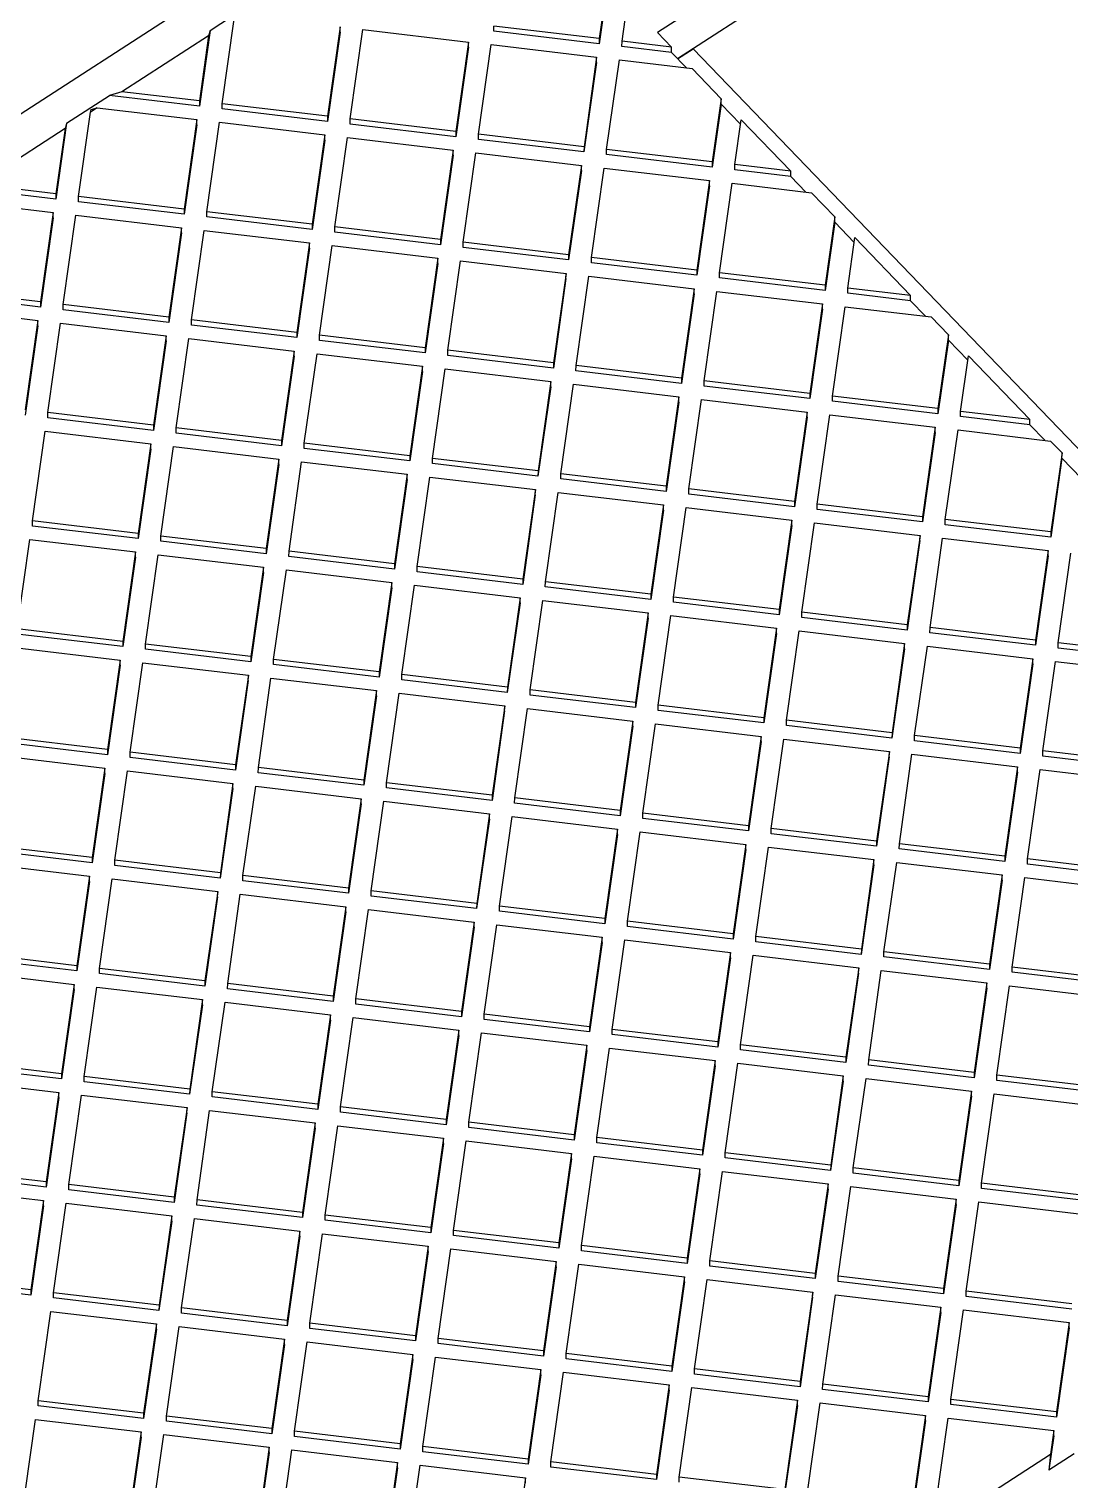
# Model space of a CAD drawing. Header units: millimetres. Extents: x -2140 to -1200, y 2406 to 2649.
# Drawn here: x -1947.88 to -1936.51, y 2473.31 to 2489.17 of the extents above; entities that cross this region are included whole.
import ezdxf

# ---------------------------------------------------------------- set-up
doc = ezdxf.new("R2010")
doc.units = ezdxf.units.MM

msp = doc.modelspace()

# ---------------------------------------------------------------- linework, layer by layer
at = {"color": 7, "linetype": 'Continuous', "lineweight": 25}
for p, q in [((-1956.831, 2482.512), (-1923.902, 2503.817)), ((-1941.512, 2490.04), (-1941.651, 2489.063)), ((-1941.513, 2489.983), (-1941.651, 2489.006)), ((-1941.403, 2489.034), (-1941.265, 2490.011)), ((-1939.255, 2489.841), (-1940.797, 2488.843)), ((-1940.137, 2489.697), (-1941.016, 2489.128)), ((-1945.903, 2489.153), (-1945.435, 2489.456)), ((-1945.903, 2489.153), (-1946.02, 2488.325)), ((-1945.903, 2489.153), (-1945.919, 2489.095)), ((-1945.772, 2488.352), (-1945.642, 2489.274)), ((-1944.481, 2489.135), (-1944.62, 2488.158)), ((-1944.481, 2489.193), (-1944.619, 2488.215)), ((-1944.481, 2489.135), (-1944.481, 2489.193)), ((-1944.372, 2488.186), (-1944.233, 2489.163)), ((-1944.233, 2489.163), (-1943.08, 2489.026)), ((-1942.804, 2489.143), (-1942.804, 2489.2)), ((-1941.651, 2489.063), (-1942.804, 2489.2)), ((-1941.651, 2489.006), (-1942.804, 2489.143)), ((-1945.919, 2489.095), (-1946.866, 2488.482)), ((-1945.919, 2489.095), (-1946.02, 2488.382)), ((-1943.08, 2489.026), (-1943.219, 2488.049)), ((-1943.081, 2488.969), (-1943.08, 2489.026)), ((-1942.971, 2488.019), (-1942.833, 2488.997)), ((-1942.833, 2488.997), (-1941.68, 2488.859)), ((-1941.651, 2489.063), (-1941.651, 2489.006)), ((-1941.404, 2488.976), (-1941.403, 2489.034)), ((-1940.863, 2488.912), (-1941.404, 2488.976)), ((-1940.863, 2488.969), (-1941.403, 2489.034)), ((-1941.016, 2489.128), (-1940.863, 2488.969)), ((-1943.081, 2488.969), (-1943.219, 2487.991)), ((-1941.68, 2488.859), (-1941.818, 2487.882)), ((-1941.68, 2488.802), (-1941.68, 2488.859)), ((-1941.571, 2487.853), (-1941.432, 2488.83)), ((-1941.432, 2488.83), (-1940.638, 2488.735)), ((-1940.863, 2488.912), (-1940.863, 2488.969)), ((-1940.863, 2488.912), (-1940.7, 2488.743)), ((-1940.797, 2488.843), (-1940.627, 2488.953)), ((-1929.957, 2477.869), (-1940.627, 2488.953)), ((-1941.68, 2488.802), (-1941.819, 2487.825)), ((-1940.638, 2488.735), (-1940.32, 2488.405)), ((-1947.471, 2488.139), (-1947.003, 2488.442)), ((-1946.866, 2488.482), (-1947.003, 2488.442)), ((-1946.02, 2488.325), (-1947.003, 2488.442)), ((-1946.02, 2488.382), (-1946.866, 2488.482)), ((-1946.02, 2488.382), (-1946.02, 2488.325)), ((-1945.773, 2488.295), (-1945.772, 2488.352)), ((-1944.619, 2488.215), (-1945.772, 2488.352)), ((-1940.32, 2488.348), (-1940.418, 2487.658)), ((-1940.32, 2488.405), (-1940.417, 2487.715)), ((-1940.32, 2488.348), (-1940.32, 2488.405)), ((-1940.32, 2488.348), (-1940.107, 2488.127)), ((-1947.34, 2487.338), (-1947.21, 2488.26)), ((-1947.136, 2488.308), (-1947.21, 2488.26)), ((-1947.21, 2488.26), (-1947.202, 2488.288)), ((-1947.202, 2488.288), (-1947.136, 2488.308)), ((-1947.136, 2488.308), (-1946.049, 2488.178)), ((-1944.62, 2488.158), (-1945.773, 2488.295)), ((-1944.619, 2488.215), (-1944.62, 2488.158)), ((-1944.372, 2488.129), (-1944.372, 2488.186)), ((-1943.219, 2488.049), (-1944.372, 2488.186)), ((-1947.487, 2488.081), (-1948.434, 2487.468)), ((-1947.471, 2488.139), (-1947.588, 2487.31)), ((-1947.487, 2488.081), (-1947.588, 2487.367)), ((-1947.471, 2488.139), (-1947.487, 2488.081)), ((-1946.049, 2488.121), (-1946.188, 2487.144)), ((-1946.049, 2488.178), (-1946.187, 2487.201)), ((-1946.049, 2488.121), (-1946.049, 2488.178)), ((-1945.94, 2487.171), (-1945.801, 2488.149)), ((-1945.801, 2488.149), (-1944.648, 2488.012)), ((-1943.219, 2487.991), (-1944.372, 2488.129)), ((-1943.219, 2488.049), (-1943.219, 2487.991)), ((-1940.17, 2487.686), (-1940.1, 2488.177)), ((-1940.1, 2488.177), (-1939.557, 2487.613)), ((-1944.648, 2488.012), (-1944.787, 2487.034)), ((-1944.649, 2487.954), (-1944.787, 2486.977)), ((-1944.649, 2487.954), (-1944.648, 2488.012)), ((-1944.539, 2487.005), (-1944.401, 2487.982)), ((-1944.401, 2487.982), (-1943.248, 2487.845)), ((-1942.972, 2487.962), (-1942.971, 2488.019)), ((-1941.819, 2487.825), (-1942.972, 2487.962)), ((-1941.818, 2487.882), (-1942.971, 2488.019)), ((-1941.818, 2487.882), (-1941.819, 2487.825)), ((-1943.248, 2487.788), (-1943.387, 2486.81)), ((-1943.248, 2487.845), (-1943.386, 2486.867)), ((-1943.248, 2487.788), (-1943.248, 2487.845)), ((-1943.139, 2486.838), (-1943, 2487.815)), ((-1943, 2487.815), (-1941.847, 2487.678)), ((-1940.417, 2487.715), (-1941.571, 2487.853)), ((-1941.571, 2487.795), (-1941.571, 2487.853)), ((-1940.418, 2487.658), (-1941.571, 2487.795)), ((-1940.417, 2487.715), (-1940.418, 2487.658)), ((-1941.847, 2487.678), (-1941.986, 2486.701)), ((-1941.847, 2487.621), (-1941.986, 2486.644)), ((-1941.847, 2487.621), (-1941.847, 2487.678)), ((-1941.738, 2486.671), (-1941.599, 2487.649)), ((-1941.599, 2487.649), (-1940.446, 2487.512)), ((-1940.17, 2487.629), (-1940.17, 2487.686)), ((-1939.557, 2487.613), (-1940.17, 2487.686)), ((-1939.558, 2487.556), (-1940.17, 2487.629)), ((-1939.558, 2487.556), (-1939.557, 2487.613)), ((-1939.558, 2487.556), (-1939.395, 2487.386)), ((-1947.588, 2487.31), (-1948.571, 2487.427)), ((-1947.588, 2487.367), (-1948.434, 2487.468)), ((-1940.446, 2487.512), (-1940.585, 2486.534)), ((-1940.447, 2487.454), (-1940.585, 2486.477)), ((-1940.447, 2487.454), (-1940.446, 2487.512)), ((-1940.337, 2486.505), (-1940.199, 2487.482)), ((-1940.199, 2487.482), (-1939.332, 2487.379)), ((-1948.704, 2487.293), (-1947.617, 2487.164)), ((-1947.588, 2487.367), (-1947.588, 2487.31)), ((-1947.341, 2487.281), (-1947.34, 2487.338)), ((-1946.188, 2487.144), (-1947.341, 2487.281)), ((-1946.187, 2487.201), (-1947.34, 2487.338)), ((-1939.332, 2487.379), (-1939.078, 2487.116)), ((-1947.617, 2487.106), (-1947.756, 2486.129)), ((-1947.617, 2487.164), (-1947.755, 2486.186)), ((-1947.617, 2487.106), (-1947.617, 2487.164)), ((-1947.508, 2486.157), (-1947.369, 2487.134)), ((-1947.369, 2487.134), (-1946.216, 2486.997)), ((-1946.187, 2487.201), (-1946.188, 2487.144)), ((-1945.94, 2487.114), (-1945.94, 2487.171)), ((-1944.787, 2487.034), (-1945.94, 2487.171)), ((-1944.787, 2486.977), (-1945.94, 2487.114)), ((-1939.078, 2487.116), (-1939.184, 2486.368)), ((-1939.079, 2487.058), (-1939.078, 2487.116)), ((-1946.216, 2486.997), (-1946.355, 2486.02)), ((-1946.217, 2486.94), (-1946.355, 2485.962)), ((-1946.217, 2486.94), (-1946.216, 2486.997)), ((-1946.107, 2485.99), (-1945.969, 2486.968)), ((-1945.969, 2486.968), (-1944.816, 2486.83)), ((-1944.787, 2487.034), (-1944.787, 2486.977)), ((-1944.54, 2486.947), (-1944.539, 2487.005)), ((-1943.387, 2486.81), (-1944.54, 2486.947)), ((-1943.386, 2486.867), (-1944.539, 2487.005)), ((-1939.079, 2487.058), (-1939.185, 2486.31)), ((-1939.079, 2487.058), (-1938.866, 2486.837)), ((-1944.816, 2486.773), (-1944.955, 2485.796)), ((-1944.816, 2486.83), (-1944.954, 2485.853)), ((-1944.816, 2486.773), (-1944.816, 2486.83)), ((-1944.707, 2485.824), (-1944.568, 2486.801)), ((-1944.568, 2486.801), (-1943.415, 2486.664)), ((-1943.386, 2486.867), (-1943.387, 2486.81)), ((-1943.139, 2486.781), (-1943.139, 2486.838)), ((-1941.986, 2486.701), (-1943.139, 2486.838)), ((-1941.986, 2486.644), (-1943.139, 2486.781)), ((-1938.937, 2486.338), (-1938.859, 2486.888)), ((-1938.859, 2486.888), (-1938.251, 2486.257)), ((-1943.415, 2486.664), (-1943.554, 2485.686)), ((-1943.415, 2486.607), (-1943.554, 2485.629)), ((-1943.415, 2486.607), (-1943.415, 2486.664)), ((-1943.306, 2485.657), (-1943.167, 2486.634)), ((-1943.167, 2486.634), (-1942.014, 2486.497)), ((-1941.986, 2486.701), (-1941.986, 2486.644)), ((-1941.738, 2486.614), (-1941.738, 2486.671)), ((-1940.585, 2486.534), (-1941.738, 2486.671)), ((-1940.585, 2486.477), (-1941.738, 2486.614)), ((-1942.014, 2486.497), (-1942.153, 2485.52)), ((-1942.015, 2486.44), (-1942.153, 2485.463)), ((-1942.015, 2486.44), (-1942.014, 2486.497)), ((-1941.905, 2485.49), (-1941.767, 2486.468)), ((-1941.767, 2486.468), (-1940.614, 2486.33)), ((-1940.585, 2486.534), (-1940.585, 2486.477)), ((-1940.338, 2486.448), (-1940.337, 2486.505)), ((-1939.185, 2486.31), (-1940.338, 2486.448)), ((-1939.184, 2486.368), (-1940.337, 2486.505)), ((-1947.755, 2486.186), (-1948.908, 2486.323)), ((-1940.614, 2486.33), (-1940.752, 2485.353)), ((-1940.614, 2486.273), (-1940.614, 2486.33)), ((-1940.505, 2485.324), (-1940.366, 2486.301)), ((-1940.366, 2486.301), (-1939.213, 2486.164)), ((-1939.184, 2486.368), (-1939.185, 2486.31)), ((-1938.937, 2486.281), (-1938.937, 2486.338)), ((-1938.251, 2486.257), (-1938.937, 2486.338)), ((-1938.252, 2486.199), (-1938.937, 2486.281)), ((-1947.756, 2486.129), (-1948.909, 2486.266)), ((-1947.755, 2486.186), (-1947.756, 2486.129)), ((-1947.508, 2486.1), (-1947.508, 2486.157)), ((-1946.355, 2486.02), (-1947.508, 2486.157)), ((-1940.614, 2486.273), (-1940.753, 2485.296)), ((-1939.213, 2486.164), (-1939.352, 2485.186)), ((-1939.214, 2486.107), (-1939.213, 2486.164)), ((-1939.104, 2485.157), (-1938.966, 2486.134)), ((-1938.966, 2486.134), (-1938.026, 2486.023)), ((-1938.252, 2486.199), (-1938.251, 2486.257)), ((-1938.252, 2486.199), (-1938.089, 2486.03)), ((-1948.937, 2486.12), (-1947.784, 2485.983)), ((-1947.784, 2485.983), (-1947.923, 2485.005)), ((-1947.785, 2485.925), (-1947.784, 2485.983)), ((-1946.355, 2485.962), (-1947.508, 2486.1)), ((-1946.355, 2486.02), (-1946.355, 2485.962)), ((-1946.108, 2485.933), (-1946.107, 2485.99)), ((-1944.954, 2485.853), (-1946.107, 2485.99)), ((-1939.214, 2486.107), (-1939.352, 2485.129)), ((-1938.026, 2486.023), (-1937.837, 2485.826)), ((-1947.785, 2485.925), (-1947.923, 2484.948)), ((-1947.675, 2484.976), (-1947.537, 2485.953)), ((-1947.537, 2485.953), (-1946.384, 2485.816)), ((-1946.384, 2485.816), (-1946.522, 2484.839)), ((-1946.384, 2485.759), (-1946.384, 2485.816)), ((-1944.955, 2485.796), (-1946.108, 2485.933)), ((-1944.954, 2485.853), (-1944.955, 2485.796)), ((-1944.707, 2485.766), (-1944.707, 2485.824)), ((-1943.554, 2485.686), (-1944.707, 2485.824)), ((-1937.837, 2485.826), (-1937.951, 2485.02)), ((-1937.837, 2485.769), (-1937.837, 2485.826)), ((-1946.384, 2485.759), (-1946.523, 2484.781)), ((-1946.275, 2484.809), (-1946.136, 2485.786)), ((-1946.136, 2485.786), (-1944.983, 2485.649)), ((-1944.983, 2485.649), (-1945.122, 2484.672)), ((-1944.984, 2485.592), (-1944.983, 2485.649)), ((-1943.554, 2485.629), (-1944.707, 2485.766)), ((-1943.554, 2485.686), (-1943.554, 2485.629)), ((-1943.306, 2485.6), (-1943.306, 2485.657)), ((-1942.153, 2485.52), (-1943.306, 2485.657)), ((-1937.837, 2485.769), (-1937.952, 2484.963)), ((-1937.837, 2485.769), (-1937.625, 2485.548)), ((-1944.984, 2485.592), (-1945.122, 2484.615)), ((-1944.874, 2484.642), (-1944.735, 2485.62)), ((-1944.735, 2485.62), (-1943.582, 2485.483)), ((-1942.153, 2485.463), (-1943.306, 2485.6)), ((-1942.153, 2485.52), (-1942.153, 2485.463)), ((-1941.906, 2485.433), (-1941.905, 2485.49)), ((-1940.752, 2485.353), (-1941.905, 2485.49)), ((-1937.704, 2484.99), (-1937.617, 2485.598)), ((-1937.617, 2485.598), (-1936.946, 2484.9)), ((-1943.582, 2485.483), (-1943.721, 2484.505)), ((-1943.583, 2485.425), (-1943.721, 2484.448)), ((-1943.583, 2485.425), (-1943.582, 2485.483)), ((-1943.473, 2484.476), (-1943.335, 2485.453)), ((-1943.335, 2485.453), (-1942.182, 2485.316)), ((-1940.753, 2485.296), (-1941.906, 2485.433)), ((-1940.752, 2485.353), (-1940.753, 2485.296)), ((-1942.182, 2485.259), (-1942.321, 2484.281)), ((-1942.182, 2485.316), (-1942.32, 2484.339)), ((-1942.182, 2485.259), (-1942.182, 2485.316)), ((-1942.073, 2484.309), (-1941.934, 2485.287)), ((-1941.934, 2485.287), (-1940.781, 2485.149)), ((-1940.505, 2485.266), (-1940.505, 2485.324)), ((-1939.352, 2485.186), (-1940.505, 2485.324)), ((-1939.352, 2485.129), (-1940.505, 2485.266)), ((-1939.352, 2485.186), (-1939.352, 2485.129)), ((-1940.781, 2485.149), (-1940.92, 2484.172)), ((-1940.782, 2485.092), (-1940.92, 2484.115)), ((-1940.782, 2485.092), (-1940.781, 2485.149)), ((-1940.672, 2484.143), (-1940.534, 2485.12)), ((-1940.534, 2485.12), (-1939.381, 2484.983)), ((-1939.105, 2485.1), (-1939.104, 2485.157)), ((-1937.952, 2484.963), (-1939.105, 2485.1)), ((-1937.951, 2485.02), (-1939.104, 2485.157)), ((-1937.951, 2485.02), (-1937.952, 2484.963)), ((-1947.676, 2484.919), (-1947.675, 2484.976)), ((-1946.523, 2484.781), (-1947.676, 2484.919)), ((-1946.522, 2484.839), (-1947.675, 2484.976)), ((-1939.381, 2484.926), (-1939.52, 2483.948)), ((-1939.381, 2484.983), (-1939.519, 2484.005)), ((-1939.381, 2484.926), (-1939.381, 2484.983)), ((-1939.272, 2483.976), (-1939.133, 2484.953)), ((-1939.133, 2484.953), (-1937.98, 2484.816)), ((-1937.704, 2484.933), (-1937.704, 2484.99)), ((-1936.946, 2484.9), (-1937.704, 2484.99)), ((-1936.946, 2484.843), (-1937.704, 2484.933)), ((-1936.946, 2484.843), (-1936.946, 2484.9)), ((-1947.843, 2483.795), (-1947.704, 2484.772)), ((-1947.704, 2484.772), (-1946.551, 2484.635)), ((-1946.522, 2484.839), (-1946.523, 2484.781)), ((-1946.275, 2484.752), (-1946.275, 2484.809)), ((-1945.122, 2484.672), (-1946.275, 2484.809)), ((-1945.122, 2484.615), (-1946.275, 2484.752)), ((-1937.98, 2484.816), (-1938.119, 2483.839)), ((-1937.98, 2484.759), (-1938.119, 2483.782)), ((-1937.98, 2484.759), (-1937.98, 2484.816)), ((-1937.871, 2483.809), (-1937.732, 2484.787)), ((-1937.732, 2484.787), (-1936.72, 2484.666)), ((-1936.946, 2484.843), (-1936.783, 2484.674)), ((-1946.551, 2484.635), (-1946.69, 2483.657)), ((-1946.552, 2484.578), (-1946.69, 2483.6)), ((-1946.552, 2484.578), (-1946.551, 2484.635)), ((-1946.442, 2483.628), (-1946.304, 2484.605)), ((-1946.304, 2484.605), (-1945.151, 2484.468)), ((-1945.122, 2484.672), (-1945.122, 2484.615)), ((-1944.874, 2484.585), (-1944.874, 2484.642)), ((-1943.721, 2484.505), (-1944.874, 2484.642)), ((-1943.721, 2484.448), (-1944.874, 2484.585)), ((-1936.72, 2484.666), (-1936.595, 2484.536)), ((-1936.595, 2484.536), (-1936.718, 2483.672)), ((-1936.596, 2484.479), (-1936.595, 2484.536)), ((-1945.151, 2484.411), (-1945.29, 2483.434)), ((-1945.151, 2484.468), (-1945.289, 2483.491)), ((-1945.151, 2484.411), (-1945.151, 2484.468)), ((-1945.041, 2483.461), (-1944.903, 2484.439)), ((-1944.903, 2484.439), (-1943.75, 2484.302)), ((-1943.721, 2484.505), (-1943.721, 2484.448)), ((-1943.474, 2484.419), (-1943.473, 2484.476)), ((-1942.321, 2484.281), (-1943.474, 2484.419)), ((-1942.32, 2484.339), (-1943.473, 2484.476)), ((-1936.596, 2484.479), (-1936.718, 2483.615)), ((-1936.596, 2484.479), (-1936.383, 2484.258)), ((-1943.75, 2484.244), (-1943.889, 2483.267)), ((-1943.75, 2484.302), (-1943.888, 2483.324)), ((-1943.75, 2484.244), (-1943.75, 2484.302)), ((-1943.641, 2483.295), (-1943.502, 2484.272)), ((-1943.502, 2484.272), (-1942.349, 2484.135)), ((-1942.32, 2484.339), (-1942.321, 2484.281)), ((-1942.073, 2484.252), (-1942.073, 2484.309)), ((-1940.92, 2484.172), (-1942.073, 2484.309)), ((-1940.92, 2484.115), (-1942.073, 2484.252)), ((-1942.349, 2484.135), (-1942.488, 2483.158)), ((-1942.35, 2484.078), (-1942.488, 2483.1)), ((-1942.35, 2484.078), (-1942.349, 2484.135)), ((-1942.24, 2483.128), (-1942.102, 2484.105)), ((-1942.102, 2484.105), (-1940.949, 2483.968)), ((-1940.92, 2484.172), (-1940.92, 2484.115)), ((-1940.673, 2484.085), (-1940.672, 2484.143)), ((-1939.52, 2483.948), (-1940.673, 2484.085)), ((-1939.519, 2484.005), (-1940.672, 2484.143)), ((-1940.949, 2483.911), (-1941.088, 2482.934)), ((-1940.949, 2483.968), (-1941.087, 2482.991)), ((-1940.949, 2483.911), (-1940.949, 2483.968)), ((-1940.84, 2482.961), (-1940.701, 2483.939)), ((-1940.701, 2483.939), (-1939.548, 2483.802)), ((-1939.519, 2484.005), (-1939.52, 2483.948)), ((-1939.272, 2483.919), (-1939.272, 2483.976)), ((-1938.119, 2483.839), (-1939.272, 2483.976)), ((-1938.119, 2483.782), (-1939.272, 2483.919)), ((-1947.843, 2483.737), (-1947.843, 2483.795)), ((-1946.69, 2483.657), (-1947.843, 2483.795)), ((-1939.548, 2483.802), (-1939.687, 2482.824)), ((-1939.548, 2483.744), (-1939.687, 2482.767)), ((-1939.548, 2483.744), (-1939.548, 2483.802)), ((-1939.439, 2482.795), (-1939.3, 2483.772)), ((-1939.3, 2483.772), (-1938.147, 2483.635)), ((-1938.119, 2483.839), (-1938.119, 2483.782)), ((-1937.871, 2483.752), (-1937.871, 2483.809)), ((-1936.718, 2483.672), (-1937.871, 2483.809)), ((-1936.718, 2483.615), (-1937.871, 2483.752)), ((-1948.01, 2482.613), (-1947.872, 2483.591)), ((-1947.872, 2483.591), (-1946.719, 2483.454)), ((-1946.69, 2483.6), (-1947.843, 2483.737)), ((-1946.69, 2483.657), (-1946.69, 2483.6)), ((-1946.443, 2483.571), (-1946.442, 2483.628)), ((-1945.289, 2483.491), (-1946.442, 2483.628)), ((-1938.147, 2483.635), (-1938.286, 2482.658)), ((-1938.148, 2483.578), (-1938.147, 2483.635)), ((-1938.038, 2482.628), (-1937.9, 2483.606)), ((-1937.9, 2483.606), (-1936.747, 2483.468)), ((-1936.718, 2483.672), (-1936.718, 2483.615)), ((-1946.719, 2483.454), (-1946.857, 2482.476)), ((-1946.719, 2483.397), (-1946.719, 2483.454)), ((-1945.29, 2483.434), (-1946.443, 2483.571)), ((-1945.289, 2483.491), (-1945.29, 2483.434)), ((-1945.042, 2483.404), (-1945.041, 2483.461)), ((-1943.888, 2483.324), (-1945.041, 2483.461)), ((-1938.148, 2483.578), (-1938.286, 2482.6)), ((-1936.747, 2483.468), (-1936.885, 2482.491)), ((-1936.747, 2483.411), (-1936.747, 2483.468)), ((-1936.638, 2482.462), (-1936.499, 2483.439)), ((-1946.719, 2483.397), (-1946.858, 2482.419)), ((-1946.61, 2482.447), (-1946.471, 2483.424)), ((-1946.471, 2483.424), (-1945.318, 2483.287)), ((-1945.318, 2483.287), (-1945.457, 2482.31)), ((-1945.318, 2483.23), (-1945.318, 2483.287)), ((-1943.889, 2483.267), (-1945.042, 2483.404)), ((-1943.888, 2483.324), (-1943.889, 2483.267)), ((-1943.641, 2483.238), (-1943.641, 2483.295)), ((-1942.488, 2483.158), (-1943.641, 2483.295)), ((-1936.747, 2483.411), (-1936.886, 2482.434)), ((-1945.318, 2483.23), (-1945.457, 2482.252)), ((-1945.209, 2482.28), (-1945.07, 2483.258)), ((-1945.07, 2483.258), (-1943.917, 2483.12)), ((-1943.917, 2483.12), (-1944.056, 2482.143)), ((-1943.918, 2483.063), (-1943.917, 2483.12)), ((-1942.488, 2483.1), (-1943.641, 2483.238)), ((-1942.488, 2483.158), (-1942.488, 2483.1)), ((-1942.241, 2483.071), (-1942.24, 2483.128)), ((-1941.087, 2482.991), (-1942.24, 2483.128)), ((-1943.918, 2483.063), (-1944.056, 2482.086)), ((-1943.808, 2482.114), (-1943.67, 2483.091)), ((-1943.67, 2483.091), (-1942.517, 2482.954)), ((-1942.517, 2482.954), (-1942.655, 2481.976)), ((-1942.517, 2482.897), (-1942.517, 2482.954)), ((-1941.088, 2482.934), (-1942.241, 2483.071)), ((-1941.087, 2482.991), (-1941.088, 2482.934)), ((-1939.687, 2482.824), (-1940.84, 2482.961)), ((-1940.84, 2482.904), (-1940.84, 2482.961)), ((-1942.517, 2482.897), (-1942.656, 2481.919)), ((-1942.408, 2481.947), (-1942.269, 2482.924)), ((-1942.269, 2482.924), (-1941.116, 2482.787)), ((-1939.687, 2482.767), (-1940.84, 2482.904)), ((-1939.687, 2482.824), (-1939.687, 2482.767)), ((-1939.439, 2482.738), (-1939.439, 2482.795)), ((-1938.286, 2482.658), (-1939.439, 2482.795)), ((-1941.116, 2482.787), (-1941.255, 2481.81)), ((-1941.117, 2482.73), (-1941.255, 2481.753)), ((-1941.117, 2482.73), (-1941.116, 2482.787)), ((-1941.007, 2481.78), (-1940.869, 2482.758)), ((-1940.869, 2482.758), (-1939.715, 2482.621)), ((-1938.286, 2482.6), (-1939.439, 2482.738)), ((-1938.286, 2482.658), (-1938.286, 2482.6)), ((-1946.858, 2482.419), (-1948.011, 2482.556)), ((-1946.857, 2482.476), (-1948.01, 2482.613)), ((-1946.857, 2482.476), (-1946.858, 2482.419)), ((-1939.715, 2482.621), (-1939.854, 2481.643)), ((-1939.716, 2482.563), (-1939.854, 2481.586)), ((-1939.716, 2482.563), (-1939.715, 2482.621)), ((-1939.606, 2481.614), (-1939.468, 2482.591)), ((-1939.468, 2482.591), (-1938.315, 2482.454)), ((-1938.039, 2482.571), (-1938.038, 2482.628)), ((-1936.886, 2482.434), (-1938.039, 2482.571)), ((-1936.885, 2482.491), (-1938.038, 2482.628)), ((-1936.885, 2482.491), (-1936.886, 2482.434)), ((-1948.039, 2482.41), (-1946.886, 2482.273)), ((-1946.61, 2482.39), (-1946.61, 2482.447)), ((-1945.457, 2482.31), (-1946.61, 2482.447)), ((-1945.457, 2482.252), (-1946.61, 2482.39)), ((-1938.315, 2482.397), (-1938.454, 2481.419)), ((-1938.315, 2482.454), (-1938.453, 2481.477)), ((-1938.315, 2482.397), (-1938.315, 2482.454)), ((-1938.206, 2481.447), (-1938.067, 2482.424)), ((-1938.067, 2482.424), (-1936.914, 2482.287)), ((-1936.638, 2482.404), (-1936.638, 2482.462)), ((-1935.485, 2482.324), (-1936.638, 2482.462)), ((-1935.485, 2482.267), (-1936.638, 2482.404)), ((-1946.886, 2482.273), (-1947.025, 2481.295)), ((-1946.886, 2482.215), (-1947.025, 2481.238)), ((-1946.886, 2482.215), (-1946.886, 2482.273)), ((-1946.777, 2481.266), (-1946.638, 2482.243)), ((-1946.638, 2482.243), (-1945.485, 2482.106)), ((-1945.457, 2482.31), (-1945.457, 2482.252)), ((-1945.209, 2482.223), (-1945.209, 2482.28)), ((-1944.056, 2482.143), (-1945.209, 2482.28)), ((-1944.056, 2482.086), (-1945.209, 2482.223)), ((-1936.914, 2482.287), (-1937.053, 2481.31)), ((-1936.915, 2482.23), (-1937.053, 2481.253)), ((-1936.915, 2482.23), (-1936.914, 2482.287)), ((-1936.805, 2481.28), (-1936.667, 2482.258)), ((-1936.667, 2482.258), (-1935.514, 2482.121)), ((-1945.485, 2482.106), (-1945.624, 2481.129)), ((-1945.486, 2482.049), (-1945.624, 2481.071)), ((-1945.486, 2482.049), (-1945.485, 2482.106)), ((-1945.376, 2481.099), (-1945.238, 2482.076)), ((-1945.238, 2482.076), (-1944.085, 2481.939)), ((-1944.056, 2482.143), (-1944.056, 2482.086)), ((-1943.809, 2482.056), (-1943.808, 2482.114)), ((-1942.656, 2481.919), (-1943.809, 2482.056)), ((-1942.655, 2481.976), (-1943.808, 2482.114)), ((-1944.085, 2481.882), (-1944.224, 2480.905)), ((-1944.085, 2481.939), (-1944.223, 2480.962)), ((-1944.085, 2481.882), (-1944.085, 2481.939)), ((-1943.976, 2480.932), (-1943.837, 2481.91)), ((-1943.837, 2481.91), (-1942.684, 2481.773)), ((-1942.655, 2481.976), (-1942.656, 2481.919)), ((-1942.408, 2481.89), (-1942.408, 2481.947)), ((-1941.255, 2481.81), (-1942.408, 2481.947)), ((-1941.255, 2481.753), (-1942.408, 2481.89)), ((-1942.684, 2481.773), (-1942.823, 2480.795)), ((-1942.685, 2481.716), (-1942.823, 2480.738)), ((-1942.685, 2481.716), (-1942.684, 2481.773)), ((-1942.575, 2480.766), (-1942.437, 2481.743)), ((-1942.437, 2481.743), (-1941.284, 2481.606)), ((-1941.255, 2481.81), (-1941.255, 2481.753)), ((-1941.008, 2481.723), (-1941.007, 2481.78)), ((-1939.854, 2481.586), (-1941.008, 2481.723)), ((-1939.854, 2481.643), (-1941.007, 2481.78)), ((-1941.284, 2481.549), (-1941.423, 2480.571)), ((-1941.284, 2481.606), (-1941.422, 2480.629)), ((-1941.284, 2481.549), (-1941.284, 2481.606)), ((-1941.174, 2480.599), (-1941.036, 2481.577)), ((-1941.036, 2481.577), (-1939.883, 2481.439)), ((-1939.854, 2481.643), (-1939.854, 2481.586)), ((-1939.607, 2481.556), (-1939.606, 2481.614)), ((-1938.454, 2481.419), (-1939.607, 2481.556)), ((-1938.453, 2481.477), (-1939.606, 2481.614)), ((-1947.025, 2481.295), (-1948.178, 2481.432)), ((-1947.025, 2481.238), (-1948.178, 2481.375)), ((-1939.883, 2481.382), (-1940.022, 2480.405)), ((-1939.883, 2481.439), (-1940.021, 2480.462)), ((-1939.883, 2481.382), (-1939.883, 2481.439)), ((-1939.774, 2480.433), (-1939.635, 2481.41)), ((-1939.635, 2481.41), (-1938.482, 2481.273)), ((-1938.453, 2481.477), (-1938.454, 2481.419)), ((-1937.053, 2481.31), (-1938.206, 2481.447)), ((-1938.206, 2481.39), (-1938.206, 2481.447)), ((-1937.053, 2481.253), (-1938.206, 2481.39)), ((-1948.206, 2481.229), (-1947.053, 2481.091)), ((-1947.025, 2481.295), (-1947.025, 2481.238)), ((-1946.777, 2481.209), (-1946.777, 2481.266)), ((-1945.624, 2481.129), (-1946.777, 2481.266)), ((-1945.624, 2481.071), (-1946.777, 2481.209)), ((-1938.482, 2481.273), (-1938.621, 2480.295)), ((-1938.483, 2481.216), (-1938.621, 2480.238)), ((-1938.483, 2481.216), (-1938.482, 2481.273)), ((-1938.373, 2480.266), (-1938.235, 2481.243)), ((-1938.235, 2481.243), (-1937.082, 2481.106)), ((-1937.053, 2481.31), (-1937.053, 2481.253)), ((-1936.806, 2481.223), (-1936.805, 2481.28)), ((-1935.653, 2481.086), (-1936.806, 2481.223)), ((-1935.652, 2481.143), (-1936.805, 2481.28)), ((-1947.053, 2481.091), (-1947.192, 2480.114)), ((-1947.054, 2481.034), (-1947.053, 2481.091)), ((-1946.944, 2480.085), (-1946.806, 2481.062)), ((-1946.806, 2481.062), (-1945.653, 2480.925)), ((-1945.624, 2481.129), (-1945.624, 2481.071)), ((-1945.377, 2481.042), (-1945.376, 2481.099)), ((-1944.223, 2480.962), (-1945.376, 2481.099)), ((-1937.082, 2481.049), (-1937.221, 2480.072)), ((-1937.082, 2481.106), (-1937.22, 2480.129)), ((-1937.082, 2481.049), (-1937.082, 2481.106)), ((-1936.973, 2480.099), (-1936.834, 2481.077)), ((-1936.834, 2481.077), (-1935.681, 2480.94)), ((-1947.054, 2481.034), (-1947.192, 2480.057)), ((-1945.653, 2480.925), (-1945.791, 2479.947)), ((-1945.653, 2480.868), (-1945.653, 2480.925)), ((-1945.544, 2479.918), (-1945.405, 2480.895)), ((-1945.405, 2480.895), (-1944.252, 2480.758)), ((-1944.224, 2480.905), (-1945.377, 2481.042)), ((-1944.223, 2480.962), (-1944.224, 2480.905)), ((-1943.976, 2480.875), (-1943.976, 2480.932)), ((-1942.823, 2480.795), (-1943.976, 2480.932)), ((-1945.653, 2480.868), (-1945.792, 2479.89)), ((-1944.252, 2480.758), (-1944.391, 2479.781)), ((-1944.253, 2480.701), (-1944.252, 2480.758)), ((-1942.823, 2480.738), (-1943.976, 2480.875)), ((-1942.823, 2480.795), (-1942.823, 2480.738)), ((-1942.576, 2480.709), (-1942.575, 2480.766)), ((-1941.422, 2480.629), (-1942.575, 2480.766)), ((-1944.253, 2480.701), (-1944.391, 2479.724)), ((-1944.143, 2479.751), (-1944.005, 2480.729)), ((-1944.005, 2480.729), (-1942.852, 2480.592)), ((-1942.852, 2480.592), (-1942.99, 2479.614)), ((-1942.852, 2480.534), (-1942.852, 2480.592)), ((-1941.423, 2480.571), (-1942.576, 2480.709)), ((-1941.422, 2480.629), (-1941.423, 2480.571)), ((-1941.175, 2480.542), (-1941.174, 2480.599)), ((-1940.021, 2480.462), (-1941.174, 2480.599)), ((-1942.852, 2480.534), (-1942.991, 2479.557)), ((-1942.743, 2479.585), (-1942.604, 2480.562)), ((-1942.604, 2480.562), (-1941.451, 2480.425)), ((-1941.451, 2480.425), (-1941.59, 2479.448)), ((-1941.451, 2480.368), (-1941.451, 2480.425)), ((-1940.022, 2480.405), (-1941.175, 2480.542)), ((-1940.021, 2480.462), (-1940.022, 2480.405)), ((-1938.621, 2480.295), (-1939.774, 2480.433)), ((-1939.774, 2480.375), (-1939.774, 2480.433)), ((-1941.451, 2480.368), (-1941.59, 2479.39)), ((-1941.342, 2479.418), (-1941.203, 2480.395)), ((-1941.203, 2480.395), (-1940.05, 2480.258)), ((-1940.05, 2480.258), (-1940.189, 2479.281)), ((-1940.051, 2480.201), (-1940.05, 2480.258)), ((-1938.621, 2480.238), (-1939.774, 2480.375)), ((-1938.621, 2480.295), (-1938.621, 2480.238)), ((-1938.374, 2480.209), (-1938.373, 2480.266)), ((-1937.22, 2480.129), (-1938.373, 2480.266)), ((-1947.192, 2480.114), (-1948.345, 2480.251)), ((-1947.192, 2480.057), (-1948.345, 2480.194)), ((-1947.192, 2480.114), (-1947.192, 2480.057)), ((-1940.051, 2480.201), (-1940.189, 2479.224)), ((-1939.941, 2479.251), (-1939.803, 2480.229)), ((-1939.803, 2480.229), (-1938.65, 2480.092)), ((-1937.221, 2480.072), (-1938.374, 2480.209)), ((-1937.22, 2480.129), (-1937.221, 2480.072)), ((-1936.973, 2480.042), (-1936.973, 2480.099)), ((-1935.82, 2479.962), (-1936.973, 2480.099)), ((-1948.374, 2480.048), (-1947.221, 2479.91)), ((-1946.945, 2480.027), (-1946.944, 2480.085)), ((-1945.792, 2479.89), (-1946.945, 2480.027)), ((-1945.791, 2479.947), (-1946.944, 2480.085)), ((-1945.791, 2479.947), (-1945.792, 2479.89)), ((-1938.65, 2480.034), (-1938.789, 2479.057)), ((-1938.65, 2480.092), (-1938.788, 2479.114)), ((-1938.65, 2480.034), (-1938.65, 2480.092)), ((-1938.541, 2479.085), (-1938.402, 2480.062)), ((-1938.402, 2480.062), (-1937.249, 2479.925)), ((-1935.82, 2479.905), (-1936.973, 2480.042)), ((-1947.221, 2479.853), (-1947.36, 2478.876)), ((-1947.221, 2479.91), (-1947.359, 2478.933)), ((-1947.221, 2479.853), (-1947.221, 2479.91)), ((-1947.112, 2478.904), (-1946.973, 2479.881)), ((-1946.973, 2479.881), (-1945.82, 2479.744)), ((-1945.544, 2479.861), (-1945.544, 2479.918)), ((-1944.391, 2479.781), (-1945.544, 2479.918)), ((-1944.391, 2479.724), (-1945.544, 2479.861)), ((-1944.391, 2479.781), (-1944.391, 2479.724)), ((-1937.249, 2479.925), (-1937.388, 2478.948)), ((-1937.25, 2479.868), (-1937.388, 2478.89)), ((-1937.25, 2479.868), (-1937.249, 2479.925)), ((-1937.14, 2478.918), (-1937.002, 2479.896)), ((-1937.002, 2479.896), (-1935.849, 2479.758)), ((-1945.82, 2479.744), (-1945.959, 2478.766)), ((-1945.821, 2479.687), (-1945.959, 2478.709)), ((-1945.821, 2479.687), (-1945.82, 2479.744)), ((-1945.711, 2478.737), (-1945.573, 2479.714)), ((-1945.573, 2479.714), (-1944.42, 2479.577)), ((-1944.144, 2479.694), (-1944.143, 2479.751)), ((-1942.991, 2479.557), (-1944.144, 2479.694)), ((-1942.99, 2479.614), (-1944.143, 2479.751)), ((-1944.42, 2479.52), (-1944.559, 2478.543)), ((-1944.42, 2479.577), (-1944.558, 2478.6)), ((-1944.42, 2479.52), (-1944.42, 2479.577)), ((-1944.311, 2478.57), (-1944.172, 2479.548)), ((-1944.172, 2479.548), (-1943.019, 2479.41)), ((-1942.99, 2479.614), (-1942.991, 2479.557)), ((-1942.743, 2479.528), (-1942.743, 2479.585)), ((-1941.59, 2479.448), (-1942.743, 2479.585)), ((-1941.59, 2479.39), (-1942.743, 2479.528)), ((-1943.019, 2479.41), (-1943.158, 2478.433)), ((-1943.019, 2479.353), (-1943.158, 2478.376)), ((-1943.019, 2479.353), (-1943.019, 2479.41)), ((-1942.91, 2478.404), (-1942.771, 2479.381)), ((-1942.771, 2479.381), (-1941.618, 2479.244)), ((-1941.59, 2479.448), (-1941.59, 2479.39)), ((-1940.189, 2479.281), (-1941.342, 2479.418)), ((-1941.342, 2479.361), (-1941.342, 2479.418)), ((-1940.189, 2479.224), (-1941.342, 2479.361)), ((-1941.618, 2479.244), (-1941.757, 2478.266)), ((-1941.619, 2479.187), (-1941.757, 2478.209)), ((-1941.619, 2479.187), (-1941.618, 2479.244)), ((-1941.509, 2478.237), (-1941.371, 2479.214)), ((-1941.371, 2479.214), (-1940.218, 2479.077)), ((-1940.189, 2479.281), (-1940.189, 2479.224)), ((-1939.942, 2479.194), (-1939.941, 2479.251)), ((-1938.789, 2479.057), (-1939.942, 2479.194)), ((-1938.788, 2479.114), (-1939.941, 2479.251)), ((-1947.36, 2478.876), (-1948.513, 2479.013)), ((-1947.359, 2478.933), (-1948.512, 2479.07)), ((-1940.218, 2479.02), (-1940.357, 2478.043)), ((-1940.218, 2479.077), (-1940.356, 2478.1)), ((-1940.218, 2479.02), (-1940.218, 2479.077)), ((-1940.109, 2478.07), (-1939.97, 2479.048)), ((-1939.97, 2479.048), (-1938.817, 2478.911)), ((-1938.788, 2479.114), (-1938.789, 2479.057)), ((-1938.541, 2479.028), (-1938.541, 2479.085)), ((-1937.388, 2478.948), (-1938.541, 2479.085)), ((-1937.388, 2478.89), (-1938.541, 2479.028)), ((-1948.541, 2478.866), (-1947.388, 2478.729)), ((-1947.359, 2478.933), (-1947.36, 2478.876)), ((-1947.112, 2478.846), (-1947.112, 2478.904)), ((-1945.959, 2478.766), (-1947.112, 2478.904)), ((-1945.959, 2478.709), (-1947.112, 2478.846)), ((-1938.817, 2478.911), (-1938.956, 2477.933)), ((-1938.818, 2478.853), (-1938.956, 2477.876)), ((-1938.818, 2478.853), (-1938.817, 2478.911)), ((-1938.708, 2477.904), (-1938.57, 2478.881)), ((-1938.57, 2478.881), (-1937.417, 2478.744)), ((-1937.388, 2478.948), (-1937.388, 2478.89)), ((-1937.141, 2478.861), (-1937.14, 2478.918)), ((-1935.988, 2478.724), (-1937.141, 2478.861)), ((-1935.987, 2478.781), (-1937.14, 2478.918)), ((-1947.388, 2478.729), (-1947.527, 2477.752)), ((-1947.389, 2478.672), (-1947.527, 2477.695)), ((-1947.389, 2478.672), (-1947.388, 2478.729)), ((-1947.279, 2477.722), (-1947.141, 2478.7)), ((-1947.141, 2478.7), (-1945.988, 2478.563)), ((-1945.959, 2478.766), (-1945.959, 2478.709)), ((-1945.712, 2478.68), (-1945.711, 2478.737)), ((-1944.559, 2478.543), (-1945.712, 2478.68)), ((-1944.558, 2478.6), (-1945.711, 2478.737)), ((-1937.417, 2478.687), (-1937.556, 2477.709)), ((-1937.417, 2478.744), (-1937.555, 2477.767)), ((-1937.417, 2478.687), (-1937.417, 2478.744)), ((-1937.308, 2477.737), (-1937.169, 2478.714)), ((-1937.169, 2478.714), (-1936.016, 2478.577)), ((-1945.988, 2478.563), (-1946.126, 2477.585)), ((-1945.988, 2478.505), (-1945.988, 2478.563)), ((-1945.879, 2477.556), (-1945.74, 2478.533)), ((-1945.74, 2478.533), (-1944.587, 2478.396)), ((-1944.558, 2478.6), (-1944.559, 2478.543)), ((-1944.311, 2478.513), (-1944.311, 2478.57)), ((-1943.158, 2478.433), (-1944.311, 2478.57)), ((-1943.158, 2478.376), (-1944.311, 2478.513)), ((-1945.988, 2478.505), (-1946.127, 2477.528)), ((-1944.587, 2478.396), (-1944.726, 2477.419)), ((-1944.588, 2478.339), (-1944.587, 2478.396)), ((-1944.478, 2477.389), (-1944.339, 2478.367)), ((-1944.339, 2478.367), (-1943.186, 2478.229)), ((-1943.158, 2478.433), (-1943.158, 2478.376)), ((-1941.757, 2478.266), (-1942.91, 2478.404)), ((-1942.91, 2478.346), (-1942.91, 2478.404)), ((-1944.588, 2478.339), (-1944.726, 2477.361)), ((-1943.186, 2478.229), (-1943.325, 2477.252)), ((-1943.187, 2478.172), (-1943.186, 2478.229)), ((-1943.077, 2477.222), (-1942.939, 2478.2)), ((-1942.939, 2478.2), (-1941.786, 2478.063)), ((-1941.757, 2478.209), (-1942.91, 2478.346)), ((-1941.757, 2478.266), (-1941.757, 2478.209)), ((-1941.51, 2478.18), (-1941.509, 2478.237)), ((-1940.356, 2478.1), (-1941.509, 2478.237)), ((-1943.187, 2478.172), (-1943.325, 2477.195)), ((-1941.786, 2478.063), (-1941.924, 2477.085)), ((-1941.786, 2478.006), (-1941.786, 2478.063)), ((-1940.357, 2478.043), (-1941.51, 2478.18)), ((-1940.356, 2478.1), (-1940.357, 2478.043)), ((-1940.109, 2478.013), (-1940.109, 2478.07)), ((-1938.956, 2477.933), (-1940.109, 2478.07)), ((-1947.527, 2477.752), (-1948.68, 2477.889)), ((-1941.786, 2478.006), (-1941.925, 2477.028)), ((-1941.677, 2477.056), (-1941.538, 2478.033)), ((-1941.538, 2478.033), (-1940.385, 2477.896)), ((-1940.385, 2477.896), (-1940.524, 2476.919)), ((-1940.386, 2477.839), (-1940.385, 2477.896)), ((-1938.956, 2477.876), (-1940.109, 2478.013)), ((-1938.956, 2477.933), (-1938.956, 2477.876)), ((-1938.709, 2477.847), (-1938.708, 2477.904)), ((-1937.555, 2477.767), (-1938.708, 2477.904)), ((-1947.527, 2477.695), (-1948.68, 2477.832)), ((-1947.527, 2477.752), (-1947.527, 2477.695)), ((-1947.28, 2477.665), (-1947.279, 2477.722)), ((-1946.126, 2477.585), (-1947.279, 2477.722)), ((-1940.386, 2477.839), (-1940.524, 2476.862)), ((-1940.276, 2476.889), (-1940.138, 2477.867)), ((-1940.138, 2477.867), (-1938.985, 2477.729)), ((-1938.985, 2477.729), (-1939.123, 2476.752)), ((-1938.985, 2477.672), (-1938.985, 2477.729)), ((-1937.556, 2477.709), (-1938.709, 2477.847)), ((-1937.555, 2477.767), (-1937.556, 2477.709)), ((-1937.308, 2477.68), (-1937.308, 2477.737)), ((-1936.154, 2477.6), (-1937.308, 2477.737)), ((-1948.709, 2477.685), (-1947.556, 2477.548)), ((-1946.127, 2477.528), (-1947.28, 2477.665)), ((-1946.126, 2477.585), (-1946.127, 2477.528)), ((-1938.985, 2477.672), (-1939.124, 2476.695)), ((-1938.876, 2476.723), (-1938.737, 2477.7)), ((-1938.737, 2477.7), (-1937.584, 2477.563)), ((-1937.584, 2477.563), (-1937.723, 2476.585)), ((-1937.584, 2477.506), (-1937.584, 2477.563)), ((-1936.155, 2477.543), (-1937.308, 2477.68)), ((-1947.556, 2477.491), (-1947.695, 2476.514)), ((-1947.556, 2477.548), (-1947.694, 2476.571)), ((-1947.556, 2477.491), (-1947.556, 2477.548)), ((-1947.447, 2476.541), (-1947.308, 2477.519)), ((-1947.308, 2477.519), (-1946.155, 2477.382)), ((-1945.879, 2477.499), (-1945.879, 2477.556)), ((-1944.726, 2477.419), (-1945.879, 2477.556)), ((-1944.726, 2477.361), (-1945.879, 2477.499)), ((-1944.726, 2477.419), (-1944.726, 2477.361)), ((-1937.584, 2477.506), (-1937.723, 2476.528)), ((-1937.475, 2476.556), (-1937.336, 2477.533)), ((-1937.336, 2477.533), (-1936.183, 2477.396)), ((-1946.155, 2477.382), (-1946.294, 2476.404)), ((-1946.156, 2477.324), (-1946.294, 2476.347)), ((-1946.156, 2477.324), (-1946.155, 2477.382)), ((-1946.046, 2476.375), (-1945.908, 2477.352)), ((-1945.908, 2477.352), (-1944.755, 2477.215)), ((-1944.478, 2477.332), (-1944.478, 2477.389)), ((-1943.325, 2477.252), (-1944.478, 2477.389)), ((-1943.325, 2477.195), (-1944.478, 2477.332)), ((-1943.325, 2477.252), (-1943.325, 2477.195)), ((-1944.755, 2477.158), (-1944.894, 2476.18)), ((-1944.755, 2477.215), (-1944.893, 2476.237)), ((-1944.755, 2477.158), (-1944.755, 2477.215)), ((-1944.645, 2476.208), (-1944.507, 2477.185)), ((-1944.507, 2477.185), (-1943.354, 2477.048)), ((-1943.078, 2477.165), (-1943.077, 2477.222)), ((-1941.925, 2477.028), (-1943.078, 2477.165)), ((-1941.924, 2477.085), (-1943.077, 2477.222)), ((-1941.924, 2477.085), (-1941.925, 2477.028)), ((-1943.354, 2476.991), (-1943.493, 2476.014)), ((-1943.354, 2477.048), (-1943.492, 2476.071)), ((-1943.354, 2476.991), (-1943.354, 2477.048)), ((-1943.245, 2476.041), (-1943.106, 2477.019)), ((-1943.106, 2477.019), (-1941.953, 2476.882)), ((-1940.524, 2476.919), (-1941.677, 2477.056)), ((-1941.677, 2476.999), (-1941.677, 2477.056)), ((-1940.524, 2476.862), (-1941.677, 2476.999)), ((-1941.953, 2476.882), (-1942.092, 2475.904)), ((-1941.954, 2476.824), (-1942.092, 2475.847)), ((-1941.954, 2476.824), (-1941.953, 2476.882)), ((-1941.844, 2475.875), (-1941.706, 2476.852)), ((-1941.706, 2476.852), (-1940.553, 2476.715)), ((-1940.524, 2476.919), (-1940.524, 2476.862)), ((-1940.277, 2476.832), (-1940.276, 2476.889)), ((-1939.124, 2476.695), (-1940.277, 2476.832)), ((-1939.123, 2476.752), (-1940.276, 2476.889)), ((-1947.695, 2476.514), (-1948.848, 2476.651)), ((-1947.694, 2476.571), (-1948.847, 2476.708)), ((-1940.553, 2476.658), (-1940.692, 2475.68)), ((-1940.553, 2476.715), (-1940.691, 2475.738)), ((-1940.553, 2476.658), (-1940.553, 2476.715)), ((-1940.444, 2475.708), (-1940.305, 2476.686)), ((-1940.305, 2476.686), (-1939.152, 2476.548)), ((-1939.123, 2476.752), (-1939.124, 2476.695)), ((-1938.876, 2476.665), (-1938.876, 2476.723)), ((-1937.723, 2476.585), (-1938.876, 2476.723)), ((-1937.723, 2476.528), (-1938.876, 2476.665)), ((-1948.876, 2476.504), (-1947.723, 2476.367)), ((-1947.694, 2476.571), (-1947.695, 2476.514)), ((-1947.447, 2476.484), (-1947.447, 2476.541)), ((-1946.294, 2476.404), (-1947.447, 2476.541)), ((-1946.294, 2476.347), (-1947.447, 2476.484)), ((-1939.152, 2476.548), (-1939.291, 2475.571)), ((-1939.152, 2476.491), (-1939.291, 2475.514)), ((-1939.152, 2476.491), (-1939.152, 2476.548)), ((-1939.043, 2475.541), (-1938.904, 2476.519)), ((-1938.904, 2476.519), (-1937.751, 2476.382)), ((-1937.723, 2476.585), (-1937.723, 2476.528)), ((-1937.475, 2476.499), (-1937.475, 2476.556)), ((-1936.322, 2476.419), (-1937.475, 2476.556)), ((-1936.322, 2476.362), (-1937.475, 2476.499)), ((-1947.723, 2476.367), (-1947.862, 2475.39)), ((-1947.724, 2476.31), (-1947.862, 2475.332)), ((-1947.724, 2476.31), (-1947.723, 2476.367)), ((-1947.614, 2475.36), (-1947.476, 2476.338)), ((-1947.476, 2476.338), (-1946.323, 2476.2)), ((-1946.294, 2476.404), (-1946.294, 2476.347)), ((-1946.047, 2476.317), (-1946.046, 2476.375)), ((-1944.894, 2476.18), (-1946.047, 2476.317)), ((-1944.893, 2476.237), (-1946.046, 2476.375)), ((-1937.751, 2476.382), (-1937.89, 2475.404)), ((-1937.752, 2476.325), (-1937.89, 2475.347)), ((-1937.752, 2476.325), (-1937.751, 2476.382)), ((-1937.642, 2475.375), (-1937.504, 2476.352)), ((-1937.504, 2476.352), (-1936.351, 2476.215)), ((-1946.323, 2476.143), (-1946.462, 2475.166)), ((-1946.323, 2476.2), (-1946.461, 2475.223)), ((-1946.323, 2476.143), (-1946.323, 2476.2)), ((-1946.214, 2475.194), (-1946.075, 2476.171)), ((-1946.075, 2476.171), (-1944.922, 2476.034)), ((-1944.893, 2476.237), (-1944.894, 2476.18)), ((-1944.646, 2476.151), (-1944.645, 2476.208)), ((-1943.493, 2476.014), (-1944.646, 2476.151)), ((-1943.492, 2476.071), (-1944.645, 2476.208)), ((-1944.922, 2475.977), (-1945.061, 2474.999)), ((-1944.922, 2476.034), (-1945.06, 2475.056)), ((-1944.922, 2475.977), (-1944.922, 2476.034)), ((-1944.813, 2475.027), (-1944.674, 2476.004)), ((-1944.674, 2476.004), (-1943.521, 2475.867)), ((-1943.492, 2476.071), (-1943.493, 2476.014)), ((-1943.245, 2475.984), (-1943.245, 2476.041)), ((-1942.092, 2475.904), (-1943.245, 2476.041)), ((-1942.092, 2475.847), (-1943.245, 2475.984)), ((-1943.521, 2475.867), (-1943.66, 2474.89)), ((-1943.522, 2475.81), (-1943.521, 2475.867)), ((-1943.412, 2474.86), (-1943.274, 2475.838)), ((-1943.274, 2475.838), (-1942.121, 2475.7)), ((-1942.092, 2475.904), (-1942.092, 2475.847)), ((-1941.845, 2475.818), (-1941.844, 2475.875)), ((-1940.692, 2475.68), (-1941.845, 2475.818)), ((-1940.691, 2475.738), (-1941.844, 2475.875)), ((-1943.522, 2475.81), (-1943.66, 2474.833)), ((-1942.121, 2475.7), (-1942.259, 2474.723)), ((-1942.121, 2475.643), (-1942.121, 2475.7)), ((-1942.012, 2474.694), (-1941.873, 2475.671)), ((-1941.873, 2475.671), (-1940.72, 2475.534)), ((-1940.691, 2475.738), (-1940.692, 2475.68)), ((-1940.444, 2475.651), (-1940.444, 2475.708)), ((-1939.291, 2475.571), (-1940.444, 2475.708)), ((-1947.862, 2475.39), (-1949.015, 2475.527)), ((-1942.121, 2475.643), (-1942.26, 2474.666)), ((-1940.72, 2475.534), (-1940.859, 2474.556)), ((-1940.721, 2475.477), (-1940.72, 2475.534)), ((-1940.611, 2474.527), (-1940.472, 2475.504)), ((-1940.472, 2475.504), (-1939.319, 2475.367)), ((-1939.291, 2475.514), (-1940.444, 2475.651)), ((-1939.291, 2475.571), (-1939.291, 2475.514)), ((-1939.043, 2475.484), (-1939.043, 2475.541)), ((-1937.89, 2475.404), (-1939.043, 2475.541)), ((-1947.862, 2475.332), (-1949.015, 2475.47)), ((-1947.862, 2475.39), (-1947.862, 2475.332)), ((-1947.615, 2475.303), (-1947.614, 2475.36)), ((-1946.461, 2475.223), (-1947.614, 2475.36)), ((-1940.721, 2475.477), (-1940.859, 2474.499)), ((-1939.319, 2475.367), (-1939.458, 2474.39)), ((-1939.32, 2475.31), (-1939.319, 2475.367)), ((-1937.89, 2475.347), (-1939.043, 2475.484)), ((-1937.89, 2475.404), (-1937.89, 2475.347)), ((-1937.643, 2475.318), (-1937.642, 2475.375)), ((-1936.489, 2475.238), (-1937.642, 2475.375)), ((-1946.462, 2475.166), (-1947.615, 2475.303)), ((-1946.461, 2475.223), (-1946.462, 2475.166)), ((-1945.06, 2475.056), (-1946.214, 2475.194)), ((-1946.214, 2475.136), (-1946.214, 2475.194)), ((-1939.32, 2475.31), (-1939.458, 2474.333)), ((-1939.21, 2474.36), (-1939.072, 2475.338)), ((-1939.072, 2475.338), (-1937.919, 2475.201)), ((-1937.919, 2475.201), (-1938.057, 2474.223)), ((-1937.919, 2475.143), (-1937.919, 2475.201)), ((-1936.49, 2475.181), (-1937.643, 2475.318)), ((-1947.782, 2474.179), (-1947.643, 2475.156)), ((-1947.643, 2475.156), (-1946.49, 2475.019)), ((-1945.061, 2474.999), (-1946.214, 2475.136)), ((-1945.06, 2475.056), (-1945.061, 2474.999)), ((-1944.813, 2474.97), (-1944.813, 2475.027)), ((-1943.66, 2474.89), (-1944.813, 2475.027)), ((-1937.919, 2475.143), (-1938.058, 2474.166)), ((-1937.81, 2474.194), (-1937.671, 2475.171)), ((-1937.671, 2475.171), (-1936.518, 2475.034)), ((-1936.518, 2475.034), (-1936.657, 2474.057)), ((-1936.519, 2474.977), (-1936.518, 2475.034)), ((-1946.49, 2475.019), (-1946.629, 2474.042)), ((-1946.49, 2474.962), (-1946.629, 2473.985)), ((-1946.49, 2474.962), (-1946.49, 2475.019)), ((-1946.381, 2474.012), (-1946.242, 2474.99)), ((-1946.242, 2474.99), (-1945.089, 2474.853)), ((-1943.66, 2474.833), (-1944.813, 2474.97)), ((-1943.66, 2474.89), (-1943.66, 2474.833)), ((-1936.519, 2474.977), (-1936.657, 2473.999)), ((-1945.089, 2474.853), (-1945.228, 2473.875)), ((-1945.09, 2474.795), (-1945.228, 2473.818)), ((-1945.09, 2474.795), (-1945.089, 2474.853)), ((-1944.98, 2473.846), (-1944.842, 2474.823)), ((-1944.842, 2474.823), (-1943.689, 2474.686)), ((-1943.413, 2474.803), (-1943.412, 2474.86)), ((-1942.26, 2474.666), (-1943.413, 2474.803)), ((-1942.259, 2474.723), (-1943.412, 2474.86)), ((-1942.259, 2474.723), (-1942.26, 2474.666)), ((-1943.689, 2474.629), (-1943.828, 2473.651)), ((-1943.689, 2474.686), (-1943.827, 2473.709)), ((-1943.689, 2474.629), (-1943.689, 2474.686)), ((-1943.58, 2473.679), (-1943.441, 2474.657)), ((-1943.441, 2474.657), (-1942.288, 2474.519)), ((-1942.012, 2474.636), (-1942.012, 2474.694)), ((-1940.859, 2474.556), (-1942.012, 2474.694)), ((-1940.859, 2474.499), (-1942.012, 2474.636)), ((-1940.859, 2474.556), (-1940.859, 2474.499)), ((-1942.288, 2474.519), (-1942.427, 2473.542)), ((-1942.289, 2474.462), (-1942.427, 2473.485)), ((-1942.289, 2474.462), (-1942.288, 2474.519)), ((-1942.179, 2473.513), (-1942.041, 2474.49)), ((-1942.041, 2474.49), (-1940.888, 2474.353)), ((-1940.611, 2474.47), (-1940.611, 2474.527)), ((-1939.458, 2474.39), (-1940.611, 2474.527)), ((-1939.458, 2474.333), (-1940.611, 2474.47)), ((-1939.458, 2474.39), (-1939.458, 2474.333)), ((-1940.888, 2474.296), (-1941.027, 2473.318)), ((-1940.888, 2474.353), (-1941.026, 2473.375)), ((-1940.888, 2474.296), (-1940.888, 2474.353)), ((-1940.778, 2473.346), (-1940.64, 2474.323)), ((-1940.64, 2474.323), (-1939.487, 2474.186)), ((-1939.211, 2474.303), (-1939.21, 2474.36)), ((-1938.058, 2474.166), (-1939.211, 2474.303)), ((-1938.057, 2474.223), (-1939.21, 2474.36)), ((-1947.782, 2474.122), (-1947.782, 2474.179)), ((-1946.629, 2474.042), (-1947.782, 2474.179)), ((-1946.629, 2473.985), (-1947.782, 2474.122)), ((-1939.487, 2474.129), (-1939.626, 2473.152)), ((-1939.487, 2474.186), (-1939.625, 2473.209)), ((-1939.487, 2474.129), (-1939.487, 2474.186)), ((-1939.378, 2473.179), (-1939.239, 2474.157)), ((-1939.239, 2474.157), (-1938.086, 2474.019)), ((-1938.057, 2474.223), (-1938.058, 2474.166)), ((-1937.81, 2474.137), (-1937.81, 2474.194)), ((-1936.657, 2474.057), (-1937.81, 2474.194)), ((-1936.657, 2473.999), (-1937.81, 2474.137)), ((-1947.924, 2473.175), (-1947.81, 2473.975)), ((-1947.81, 2473.975), (-1946.657, 2473.838)), ((-1946.629, 2474.042), (-1946.629, 2473.985)), ((-1946.381, 2473.955), (-1946.381, 2474.012)), ((-1945.228, 2473.875), (-1946.381, 2474.012)), ((-1945.228, 2473.818), (-1946.381, 2473.955)), ((-1938.086, 2474.019), (-1938.225, 2473.042)), ((-1938.087, 2473.962), (-1938.225, 2472.985)), ((-1938.087, 2473.962), (-1938.086, 2474.019)), ((-1937.977, 2473.013), (-1937.839, 2473.99)), ((-1937.839, 2473.99), (-1936.686, 2473.853)), ((-1936.657, 2474.057), (-1936.657, 2473.999)), ((-1946.657, 2473.838), (-1946.796, 2472.861)), ((-1946.658, 2473.781), (-1946.796, 2472.804)), ((-1946.658, 2473.781), (-1946.657, 2473.838)), ((-1946.548, 2472.831), (-1946.41, 2473.809)), ((-1946.41, 2473.809), (-1945.257, 2473.672)), ((-1945.228, 2473.875), (-1945.228, 2473.818)), ((-1944.981, 2473.789), (-1944.98, 2473.846)), ((-1943.828, 2473.651), (-1944.981, 2473.789)), ((-1943.827, 2473.709), (-1944.98, 2473.846)), ((-1936.686, 2473.796), (-1936.739, 2473.422)), ((-1936.686, 2473.853), (-1936.722, 2473.594)), ((-1936.686, 2473.796), (-1936.686, 2473.853)), ((-1945.257, 2473.614), (-1945.396, 2472.637)), ((-1945.257, 2473.672), (-1945.395, 2472.694)), ((-1945.257, 2473.614), (-1945.257, 2473.672)), ((-1945.148, 2472.665), (-1945.009, 2473.642)), ((-1945.009, 2473.642), (-1943.856, 2473.505)), ((-1943.827, 2473.709), (-1943.828, 2473.651)), ((-1943.58, 2473.622), (-1943.58, 2473.679)), ((-1942.427, 2473.542), (-1943.58, 2473.679)), ((-1942.427, 2473.485), (-1943.58, 2473.622)), ((-1936.462, 2473.601), (-1936.739, 2473.422)), ((-1943.856, 2473.505), (-1943.995, 2472.528)), ((-1943.857, 2473.448), (-1943.995, 2472.47)), ((-1943.857, 2473.448), (-1943.856, 2473.505)), ((-1943.747, 2472.498), (-1943.609, 2473.475)), ((-1943.609, 2473.475), (-1942.456, 2473.338)), ((-1942.427, 2473.542), (-1942.427, 2473.485)), ((-1942.18, 2473.455), (-1942.179, 2473.513)), ((-1941.027, 2473.318), (-1942.18, 2473.455)), ((-1941.026, 2473.375), (-1942.179, 2473.513)), ((-1937.677, 2472.977), (-1936.722, 2473.594)), ((-1936.722, 2473.594), (-1936.739, 2473.422)), ((-1942.456, 2473.338), (-1942.594, 2472.361)), ((-1942.456, 2473.281), (-1942.456, 2473.338)), ((-1941.026, 2473.375), (-1941.027, 2473.318)), ((-1940.779, 2473.289), (-1940.778, 2473.346)), ((-1939.625, 2473.209), (-1940.778, 2473.346))]:
    msp.add_line(p, q, dxfattribs=at)

doc.saveas('drawing.dxf')
